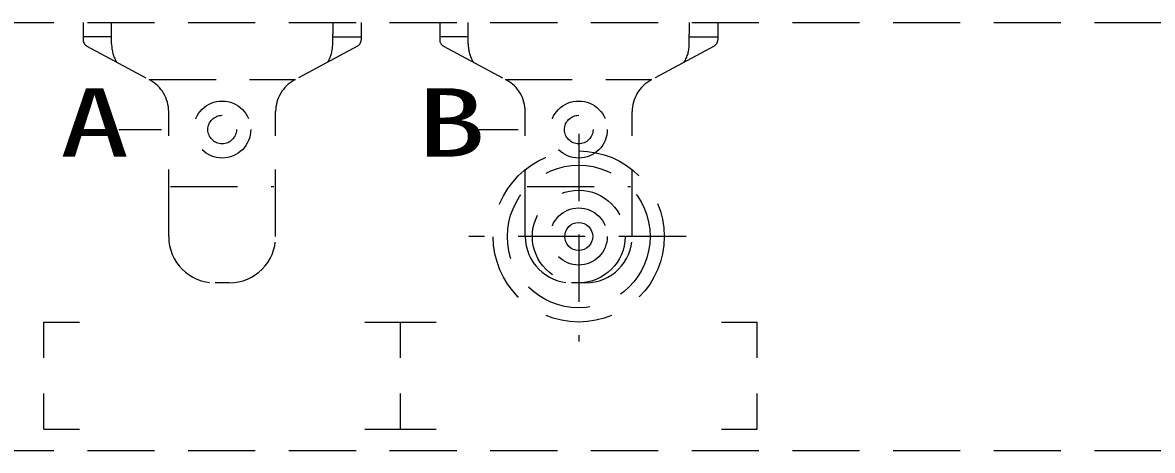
# Model space of a CAD drawing. Units: millimetres, scale not verified. Extents: x -62 to 62, y -116 to 117.
# Drawn here: x -40.39 to -32.47, y 73.16 to 76.16 of the extents above; entities that cross this region are included whole.
import ezdxf
from ezdxf.enums import TextEntityAlignment as Align

# ---------------------------------------------------------------- set-up
doc = ezdxf.new("R2010")
doc.units = ezdxf.units.MM
doc.header["$LTSCALE"] = 0.392256
doc.header["$PDMODE"] = 32
doc.header["$PDSIZE"] = 0.196
doc.linetypes.add('DASHED1', pattern=[1.8, 1.2, -0.6])
doc.layers.add('0-2_GAIKEI', color=1, linetype='Continuous')
doc.styles.add('ＭＳ ゴシック', font='')
doc.styles.get('ＭＳ ゴシック').set_extended_font_data('MS Gothic')

msp = doc.modelspace()

# ---------------------------------------------------------------- linework, layer by layer
at = {"layer": '0-2_GAIKEI', "linetype": 'DASHED1'}
for p, q in [((-46.9985, 76.1555), (-5.9885, 76.1555)), ((-39.9685, 76.1555), (-39.9685, 76.0353)), ((-39.7685, 76.0755), (-39.7685, 76.1555)), ((-38.2185, 76.1555), (-38.2185, 76.0755)), ((-38.0185, 76.1555), (-38.0185, 76.0356)), ((-38.0185, 76.1555), (-38.0185, 76.0356)), ((-37.4685, 76.1555), (-37.4685, 76.0353)), ((-37.2685, 76.0755), (-37.2685, 76.1555)), ((-35.7185, 76.1555), (-35.7185, 76.0755)), ((-35.5185, 76.1555), (-35.5185, 76.0356)), ((-35.5185, 76.1555), (-35.5185, 76.0353)), ((-39.7685, 76.0555), (-39.9685, 76.0555)), ((-39.7685, 76.0055), (-39.7685, 76.0755)), ((-38.2185, 76.0055), (-38.2185, 76.0755)), ((-38.2185, 76.0555), (-38.0185, 76.0555)), ((-37.2685, 76.0555), (-37.4685, 76.0555)), ((-37.2685, 76.0055), (-37.2685, 76.0755)), ((-35.7185, 76.0055), (-35.7185, 76.0755)), ((-35.7185, 76.0555), (-35.5185, 76.0555)), ((-39.9423, 75.9913), (-39.4995, 75.7514)), ((-38.0447, 75.9913), (-38.4876, 75.7514)), ((-37.4423, 75.9913), (-36.9995, 75.7514)), ((-35.5447, 75.9913), (-35.9876, 75.7514)), ((-39.507, 75.7555), (-38.4801, 75.7555)), ((-37.0099, 75.7555), (-35.9801, 75.7555)), ((-39.3685, 74.6555), (-39.3685, 75.5316)), ((-38.6185, 74.6555), (-38.6185, 75.5316)), ((-36.8685, 74.6555), (-36.8685, 75.5316)), ((-36.1185, 74.6555), (-36.1185, 75.5316)), ((-39.7185, 75.4055), (-39.4185, 75.4055)), ((-37.2185, 75.4055), (-36.9185, 75.4055)), ((-36.4935, 75.3747), (-36.4935, 73.9191)), ((-39.356, 75.0055), (-38.631, 75.0055)), ((-36.856, 75.0055), (-36.131, 75.0055)), ((-35.7413, 74.6555), (-37.2638, 74.6555)), ((-38.9435, 74.3305), (-39.0435, 74.3305)), ((-36.4435, 74.3305), (-36.5435, 74.3305)), ((-37.9935, 74.0555), (-37.7435, 74.0555)), ((-37.7435, 73.8055), (-37.7435, 74.0555)), ((-35.4935, 74.0555), (-35.2435, 74.0555)), ((-35.2435, 73.8055), (-35.2435, 74.0555)), ((-40.2435, 73.3055), (-40.2435, 73.5555)), ((-37.7435, 73.3055), (-37.7435, 73.5555)), ((-37.7435, 73.3055), (-37.7435, 73.5555)), ((-35.2435, 73.3055), (-35.2435, 73.5555)), ((-40.2435, 73.3055), (-39.9935, 73.3055)), ((-37.9935, 73.3055), (-37.7435, 73.3055)), ((-37.7435, 73.3055), (-37.4935, 73.3055)), ((-35.4935, 73.3055), (-35.2435, 73.3055)), ((-46.9985, 73.1555), (-5.9885, 73.1555))]:
    msp.add_line(p, q, dxfattribs=at)
for points in [[(-40.2435, 73.8055), (-40.2435, 74.0555), (-39.9935, 74.0555)], [(-37.7435, 73.8055), (-37.7435, 74.0555), (-37.4935, 74.0555)]]:
    msp.add_lwpolyline(points, dxfattribs=at)
for centre, radius in [((-38.9935, 75.4055), 0.2), ((-36.4935, 75.4055), 0.2), ((-38.9935, 75.4055), 0.1), ((-36.4935, 75.4055), 0.1), ((-36.4935, 74.6555), 0.6), ((-36.4935, 74.6555), 0.5), ((-36.4935, 74.6555), 0.325), ((-36.4935, 74.6555), 0.2)]:
    msp.add_circle(centre, radius, dxfattribs=at)
for centre, radius, start, end in [((-39.9185, 76.0353), 0.05, 180, 241.55707), ((-39.5185, 76.0055), 0.25, 180, 210.57291), ((-38.4685, 76.0055), 0.25, 329.42709, 0), ((-38.0685, 76.0353), 0.05, 298.44293, 0), ((-37.4185, 76.0353), 0.05, 180, 241.55707), ((-37.0185, 76.0055), 0.25, 180, 210.57291), ((-35.9685, 76.0055), 0.25, 329.42709, 0), ((-35.5685, 76.0353), 0.05, 298.44293, 0), ((-39.6185, 75.5316), 0.25, 0, 61.55707), ((-38.3685, 75.5316), 0.25, 118.44293, 180), ((-37.1185, 75.5316), 0.25, 0, 61.55707), ((-35.8685, 75.5316), 0.25, 118.44293, 180), ((-39.0435, 74.6555), 0.325, 180, 270), ((-38.9435, 74.6555), 0.325, 270, 0), ((-36.5435, 74.6555), 0.325, 180, 270), ((-36.4435, 74.6555), 0.325, 270, 0)]:
    msp.add_arc(centre, radius, start, end, dxfattribs=at)
at = {"layer": '0-2_GAIKEI'}
msp.add_point((-36.4935, 74.6555), dxfattribs=at)

# ---------------------------------------------------------------- texts
at = {"layer": '0-2_GAIKEI', "style": 'ＭＳ ゴシック', "width": 1.5}
for s, p in [('A', (-40.1328, 75.0707)), ('B', (-37.6328, 75.0707))]:
    msp.add_text(s, height=0.4803, dxfattribs=at).set_placement(p, align=Align.BOTTOM_LEFT)

doc.saveas('drawing.dxf')
